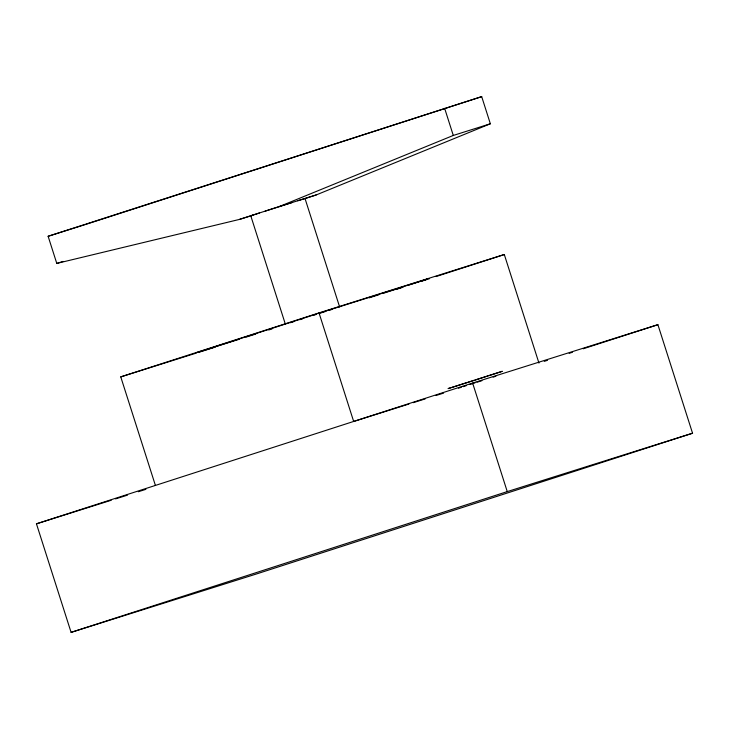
<?xml version="1.0" encoding="UTF-8"?>
<svg xmlns="http://www.w3.org/2000/svg" width="729" height="729" viewBox="0 0 729 729"><rect width="100%" height="100%" fill="white"/><g stroke="black" fill="none" stroke-linecap="round" stroke-linejoin="round"><path stroke-width="1.09" d="M239.54 219.393L279.198 206.599L453.292 135.448L490.353 123.775L481.696 96.638L48.123 236.278L56.78 263.415L239.54 219.393L252.927 215.183M304.777 198.625L316.249 194.925L490.353 123.775M285.413 324.359L250.776 215.811L259.369 212.996M290.406 322.71L294.006 321.544M86.259 224.25L481.696 96.638M155.405 485.432L120.759 376.884L319.02 312.896L504.313 254.53L538.95 363.078M316.432 314.026L197.477 352.417L239.568 339.149M369.211 297.842L378.943 294.707M383.263 293.313L403.811 286.679M408.14 285.285L427.604 278.997L317.507 313.68M397.059 289.14L402.472 287.399M421.973 281.102L429.563 278.651M436.06 276.555L504.313 254.53M488.904 375.654L502.299 371.298L448.062 388.603L451.233 387.637M36.45 523.823L472.62 383.053L657.904 324.687L692.55 433.226L256.38 573.996L71.096 632.362L36.45 523.823L111.218 500.267M458.477 388.192L461.357 387.263M544.271 361.356L547.515 360.308M569.158 353.328L572.411 352.28M583.227 348.781L657.904 324.687M71.096 632.362L507.256 491.601L692.55 433.226M265.128 211.146L292.247 202.489M299.774 319.685L302.617 318.773M487.947 375.964L475.272 380.028M463.279 386.643L466.123 385.732M313.452 315.311L316.45 314.354M468.273 382.251L474.26 380.347M476.966 382.269L481.951 380.675M469.913 384.52L474.953 382.907M320.441 313.087L325.817 311.374M467.28 382.57L452.262 387.318M48.123 236.278L85.175 224.605M56.78 263.415L63.131 261.41M279.198 206.599L316.249 194.925M329.626 310.171L332.36 309.306M246.047 337.108L255.761 334.055M268.709 329.973L271.953 328.952M120.759 376.884L196.611 352.991M198.78 352.307L215.037 347.186M493.141 377.13L495.875 376.264M408.923 404.039L353.665 421.444L319.02 312.896M413.261 402.672L425.18 398.918M436.015 395.501L443.596 393.113M115.556 498.9L127.475 495.146M138.31 491.729L145.891 489.341M297.724 200.767L305.014 198.507L339.659 307.055M250.776 215.811L251.459 215.62M444.635 108.311L453.292 135.448M472.62 383.053L507.256 491.601"/></g></svg>
